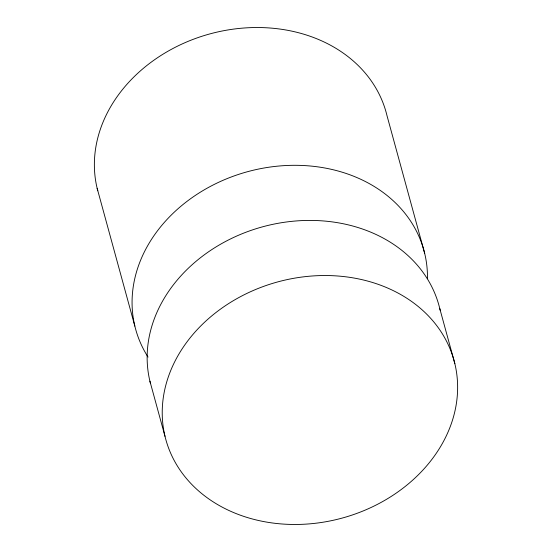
<?xml version="1.0" encoding="UTF-8"?>
<svg xmlns="http://www.w3.org/2000/svg" width="552" height="552" viewBox="0 0 552 552"><rect width="100%" height="100%" fill="white"/><g stroke="black" fill="none" stroke-linecap="round" stroke-linejoin="round"><path stroke-width="0.83" d="M424.695 253.451L387 115.672A149.419 122.399 -15.3 0 0 212.078 33.32A149.419 122.399 -15.3 0 0 97.766 190.757M439.772 308.568L454.848 363.678A149.419 122.399 -15.3 0 1 262.159 521.267A149.419 122.399 -15.3 0 1 212.768 315.061A149.419 122.399 -15.3 0 1 454.848 363.678M97.152 188.322L134.847 326.101M149.923 381.211L165 436.328M148.04 357.075A149.419 122.399 -15.3 0 1 246.337 172.031A149.419 122.399 -15.3 0 1 427.462 278.691M150.537 383.647A149.419 122.399 -15.3 0 1 265.836 225.961A149.419 122.399 -15.3 0 1 440.144 310.196"/></g></svg>
